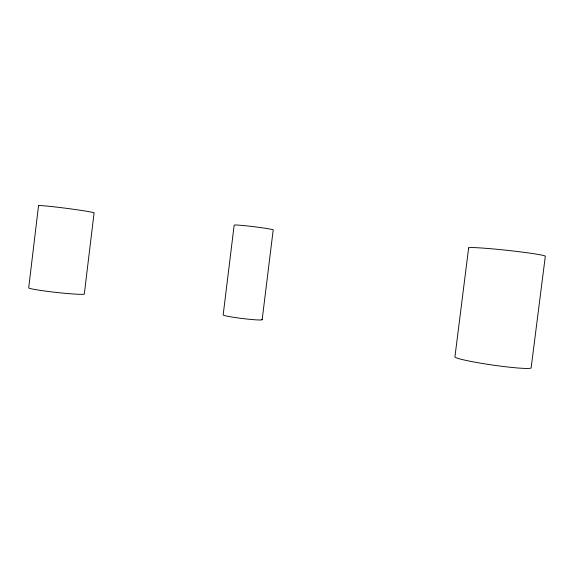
<?xml version="1.0" encoding="UTF-8"?>
<svg xmlns="http://www.w3.org/2000/svg" width="574" height="574" viewBox="0 0 574 574"><rect width="100%" height="100%" fill="white"/><g stroke="black" fill="none" stroke-linecap="round" stroke-linejoin="round"><path stroke-width="0.86" d="M262.16 319.704L273.202 229.923A19.674 0.832 7 0 0 253.471 226.658A19.674 0.832 7 0 0 234.163 225.159L223.171 314.875A19.652 1.22 7 0 0 244.739 318.792A19.652 1.22 7 0 0 261.5 319.302M38.53 205.671L28.7 287.818A28.004 1.55 6.3 0 0 57.249 292.532A28.004 1.55 6.3 0 0 84.328 293.874L94.071 212.983A28.04 0.983 7.4 0 0 67.345 208.441A28.04 0.983 7.4 0 0 38.53 205.671M468.635 247.961L454.952 356.712A38.537 2.784 8.2 0 0 493.016 365.107A38.537 2.784 8.2 0 0 531.165 367.669L545.3 256.363A38.594 1.765 6.2 0 0 507.524 250.372A38.594 1.765 6.2 0 0 468.635 247.961"/></g></svg>
